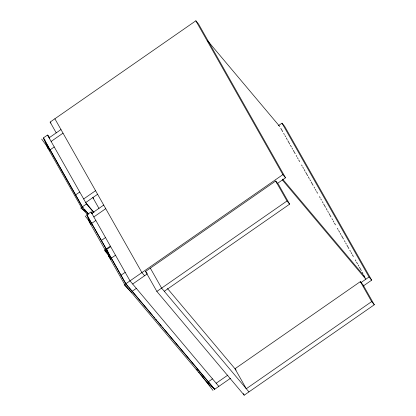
<?xml version="1.0" encoding="UTF-8"?>
<svg xmlns="http://www.w3.org/2000/svg" width="416" height="416" viewBox="0 0 416 416"><rect width="100%" height="100%" fill="white"/><g stroke="black" fill="none" stroke-linecap="round" stroke-linejoin="round"><path stroke-width="0.62" d="M87.105 214.24L81.422 207.49L82.415 206.794L83.236 207.766M108.316 253.651L105.061 249.782L106.22 248.971L86.783 214.885L91.016 211.947L92.201 213.356M230.542 378.253L214.594 389.34L213.793 388.19L209.019 384.706L124.727 284.544L125.887 283.733L106.449 249.647L110.682 246.704M56.228 132.87L50.123 122.08L195.848 20.8L198.51 23.967L285.537 177.788L277.014 183.711M88.291 214.053L82.264 206.892L43.269 137.977L47.502 135.034L49.509 137.42M49.083 137.831L60.986 129.558M51.121 141.424L63.019 133.156M50.019 149.9L54.252 146.962M75.514 194.969L79.747 192.026M83.668 198.957L95.571 190.689M97.604 194.282L85.706 202.556L94.042 212.467M49.676 138.164L47.502 135.034L86.497 203.954L82.415 206.794M91.806 213.34L103.709 205.072M93.844 216.939L105.742 208.666M91.619 223.423L95.846 220.485M101.28 240.505L105.513 237.562M278.273 125.757L281.996 123.167L284.658 126.334L371.686 280.15L363.168 286.078M110.344 246.106L106.111 249.044L107.692 250.926M111.28 258.185L115.513 255.242M120.947 275.262L125.18 272.324M195.848 20.8L282.875 174.621L125.778 283.806L214.594 389.34L213.684 387.738M360.35 281.622L371.649 301.6L246.293 388.726L234.988 368.748L360.35 281.622L363.012 284.788L374.317 304.762L244.197 395.2L156.863 291.424L145.558 271.45L275.678 181.012L278.346 184.179L289.645 204.157L164.289 291.283M132.673 284.029L147.056 274.035M132.106 291.325L136.339 288.382M156.863 291.424L286.983 200.99L275.678 181.012M208.265 381.82L212.493 378.877M216.159 383.23L227.88 375.086M361.036 282.542L369.023 276.988L281.996 123.167M106.22 248.971L86.783 214.885L87.578 215.826M80.678 208L85.306 211.38M104.525 250.146L108.586 254.322M124.192 284.908L131.862 292.786M207.657 40.81L279.859 126.604M282.875 174.621L285.537 177.788M369.023 276.988L371.686 280.15M282.63 179.13L364.432 276.333M282.365 179.993L365.851 279.193L363.813 275.595M286.983 200.99L289.645 204.157M371.649 301.6L374.317 304.762M50.123 122.08L50.955 123.074M43.675 138.455L44.876 139.885M93.678 198.583L92.846 197.595L98.951 208.38M167.45 288.496L236.132 370.105M48.064 148.054L47.252 147.087L44.382 139.578L43.269 137.977M248.955 391.893L161.621 288.116L150.322 268.143M145.558 271.45L147.233 273.437M86.497 203.954L93.725 212.545M144.576 275.756L141.908 272.594L54.881 118.773M84.464 209.232L88.566 214.105M89.996 222.69L89.185 221.723L87.584 216.034M107.635 251.056L106.449 249.647L125.778 283.806L128.237 286.525M108.03 251.722L107.25 250.791L108.852 256.485L124.727 284.544M218.821 386.396L130.01 280.862L91.016 211.947L92.097 213.496M109.663 257.452L108.852 256.485L110.952 259.511M129.017 287.456L152.682 315.572M153.52 316.571L154.773 318.063M155.61 319.056L156.868 320.549M157.706 321.542L161.47 326.014M162.308 327.012L163.561 328.505M164.398 329.498L212.228 386.329M85.197 215.987L89.175 221.125M104.863 250.749L109.236 256.396M196.706 369.382L197.501 370.412M198.692 371.951L199.488 372.98M200.283 374.005L213.002 390.442M41.683 139.079L48.204 147.982M48.355 148.673L47.252 147.087L81.422 207.49M49.088 149.729L49.821 150.79M207.615 382.684L209.019 384.706L208.395 383.609M91.286 224.754L89.185 221.723L105.061 249.782M280.816 128.3L282.734 131.685M283.691 133.38L284.331 134.508M284.97 135.642L285.61 136.77M286.25 137.899L287.206 139.594M287.846 140.722L289.765 144.113M290.404 145.241L291.361 146.936M292.001 148.065L292.64 149.193M293.28 150.322L295.194 153.712M296.156 155.407L296.795 156.536M297.435 157.664L298.069 158.792M298.709 159.926L299.671 161.616M301.584 165.006L302.224 166.135M302.864 167.268L303.503 168.397M304.143 169.525L305.1 171.22M305.739 172.349L307.658 175.739M308.298 176.868L309.254 178.563M309.894 179.691L310.534 180.82M311.173 181.948L313.087 185.338M314.049 187.034L314.688 188.162M315.328 189.29L315.962 190.419M316.602 191.552L317.564 193.242M319.478 196.633L320.117 197.761M320.757 198.89L321.396 200.023M322.353 201.718L322.993 202.847M323.632 203.975L325.551 207.366M326.191 208.494L327.148 210.189M327.787 211.318L328.427 212.446M329.066 213.574L330.98 216.965M331.942 218.66L332.582 219.788M333.221 220.917L333.856 222.045M334.495 223.179L335.457 224.869M337.371 228.259L338.01 229.388M338.65 230.516L339.607 232.211M340.246 233.34L340.886 234.473M341.526 235.602L343.444 238.992M344.401 240.682L345.041 241.816M345.68 242.944L346.32 244.072M346.96 245.201L348.873 248.591M349.835 250.286L350.475 251.415M351.109 252.543L351.749 253.672M352.388 254.8L353.35 256.495M355.264 259.886L355.904 261.014M356.543 262.142L357.5 263.838M358.14 264.966L358.779 266.1M359.419 267.228L361.338 270.613M362.294 272.308L362.934 273.437M243.251 393.536L244.197 395.2M44.382 139.578L48.459 146.775M49.083 147.883L82.098 206.237"/></g></svg>
